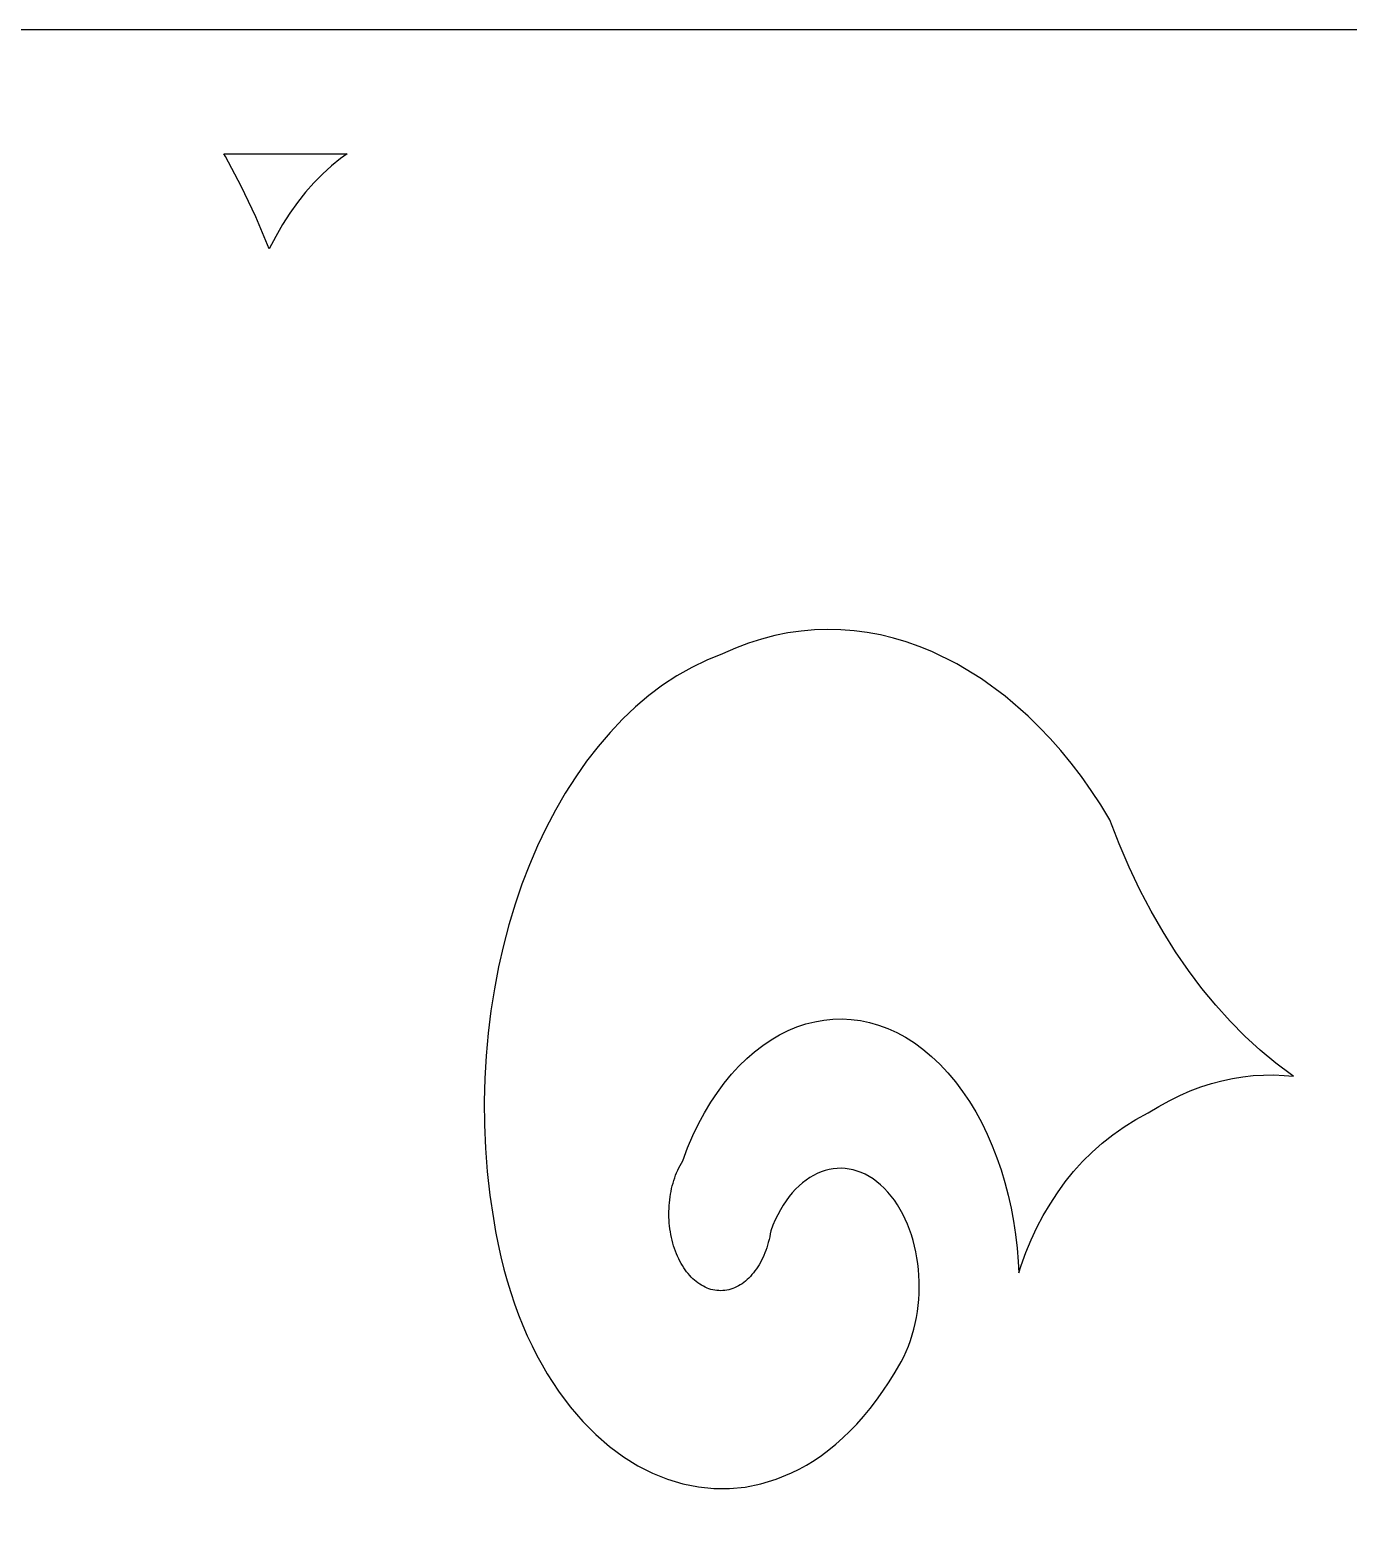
# Model space of a CAD drawing. Header units: centimetres. Extents: x -9.1 to 5.1, y -12.3 to 13.3.
# Drawn here: x 0.091 to 1.758, y 11.462 to 13.344 of the extents above; entities that cross this region are included whole.
import ezdxf

# ---------------------------------------------------------------- set-up
doc = ezdxf.new("R2010")
doc.units = ezdxf.units.CM
doc.header["$MEASUREMENT"] = 0
doc.layers.add('layer 1', color=7, linetype='Continuous')

msp = doc.modelspace()

# ---------------------------------------------------------------- linework, layer by layer
at = {"layer": 'layer 1', "color": 177}
for points, knots in [([(5.08841, 0.68839), (5.08841, 0.68839), (-9.09402, 0.68839), (-9.09402, 0.68839), (-9.09402, 0.68839), (-9.09402, 0.68839), (-9.09402, 13.34418), (-9.09402, 13.34418), (-9.09402, 13.34418), (-9.09402, 13.34418), (5.0911, 13.34418), (5.0911, 13.34418), (5.0911, 13.34418), (5.0911, 13.34418), (5.0911, 0.68839), (5.0911, 0.68839), (5.0911, 0.68839), (5.0911, 0.68839), (5.08841, 0.68839), (5.08841, 0.68839)], [0, 0, 0, 0, 0.1666667, 0.1666667, 0.1666667, 0.1666667, 0.3333333, 0.3333333, 0.3333333, 0.3333333, 0.5, 0.5, 0.5, 0.5, 0.6666667, 0.6666667, 0.6666667, 0.6666667, 1, 1, 1, 1]), ([(0.49266, 13.18744), (0.49266, 13.18744), (0.33654, 13.18744), (0.33654, 13.18744), (0.33654, 13.18744), (0.33654, 13.18744), (0.33876, 13.18372), (0.33876, 13.18372), (0.33876, 13.18372), (0.33876, 13.18372), (0.35858, 13.14652), (0.35858, 13.14652), (0.35858, 13.14652), (0.35858, 13.14652), (0.37702, 13.10763), (0.37702, 13.10763), (0.37702, 13.10763), (0.37702, 13.10763), (0.39398, 13.06716), (0.39398, 13.06716), (0.39398, 13.06716), (0.39398, 13.06716), (0.40228, 13.08295), (0.40228, 13.08295), (0.40228, 13.08295), (0.40228, 13.08295), (0.41105, 13.09801), (0.41105, 13.09801), (0.41105, 13.09801), (0.41105, 13.09801), (0.4203, 13.11232), (0.4203, 13.11232), (0.4203, 13.11232), (0.4203, 13.11232), (0.42999, 13.12587), (0.42999, 13.12587), (0.42999, 13.12587), (0.42999, 13.12587), (0.4401, 13.13863), (0.4401, 13.13863), (0.4401, 13.13863), (0.4401, 13.13863), (0.45061, 13.15058), (0.45061, 13.15058), (0.45061, 13.15058), (0.45061, 13.15058), (0.46149, 13.16171), (0.46149, 13.16171), (0.46149, 13.16171), (0.46149, 13.16171), (0.47273, 13.172), (0.47273, 13.172), (0.47273, 13.172), (0.47273, 13.172), (0.4843, 13.18144), (0.4843, 13.18144), (0.4843, 13.18144), (0.4843, 13.18144), (0.49266, 13.18744), (0.49266, 13.18744)], [0, 0, 0, 0, 0.0625, 0.0625, 0.0625, 0.0625, 0.125, 0.125, 0.125, 0.125, 0.1875, 0.1875, 0.1875, 0.1875, 0.25, 0.25, 0.25, 0.25, 0.3125, 0.3125, 0.3125, 0.3125, 0.375, 0.375, 0.375, 0.375, 0.4375, 0.4375, 0.4375, 0.4375, 0.5, 0.5, 0.5, 0.5, 0.5625, 0.5625, 0.5625, 0.5625, 0.625, 0.625, 0.625, 0.625, 0.6875, 0.6875, 0.6875, 0.6875, 0.75, 0.75, 0.75, 0.75, 0.8125, 0.8125, 0.8125, 0.8125, 0.875, 0.875, 0.875, 0.875, 1, 1, 1, 1]), ([(1.34141, 11.77209), (1.34141, 11.77209), (1.34076, 11.78636), (1.34076, 11.78636), (1.34076, 11.78636), (1.34076, 11.78636), (1.33939, 11.80348), (1.33939, 11.80348), (1.33939, 11.80348), (1.33939, 11.80348), (1.33747, 11.82047), (1.33747, 11.82047), (1.33747, 11.82047), (1.33747, 11.82047), (1.33496, 11.8373), (1.33496, 11.8373), (1.33496, 11.8373), (1.33496, 11.8373), (1.33187, 11.85394), (1.33187, 11.85394), (1.33187, 11.85394), (1.33187, 11.85394), (1.32823, 11.87034), (1.32823, 11.87034), (1.32823, 11.87034), (1.32823, 11.87034), (1.32403, 11.88647), (1.32403, 11.88647), (1.32403, 11.88647), (1.32403, 11.88647), (1.31927, 11.9023), (1.31927, 11.9023), (1.31927, 11.9023), (1.31927, 11.9023), (1.31396, 11.91779), (1.31396, 11.91779), (1.31396, 11.91779), (1.31396, 11.91779), (1.30808, 11.9329), (1.30808, 11.9329), (1.30808, 11.9329), (1.30808, 11.9329), (1.30167, 11.9476), (1.30167, 11.9476), (1.30167, 11.9476), (1.30167, 11.9476), (1.29471, 11.96185), (1.29471, 11.96185), (1.29471, 11.96185), (1.29471, 11.96185), (1.28721, 11.97561), (1.28721, 11.97561), (1.28721, 11.97561), (1.28721, 11.97561), (1.27918, 11.98886), (1.27918, 11.98886), (1.27918, 11.98886), (1.27918, 11.98886), (1.2706, 12.00156), (1.2706, 12.00156), (1.2706, 12.00156), (1.2706, 12.00156), (1.2615, 12.01366), (1.2615, 12.01366), (1.2615, 12.01366), (1.2615, 12.01366), (1.25188, 12.02513), (1.25188, 12.02513), (1.25188, 12.02513), (1.25188, 12.02513), (1.24173, 12.03593), (1.24173, 12.03593), (1.24173, 12.03593), (1.24173, 12.03593), (1.23119, 12.0459), (1.23119, 12.0459), (1.23119, 12.0459), (1.23119, 12.0459), (1.22046, 12.05489), (1.22046, 12.05489), (1.22046, 12.05489), (1.22046, 12.05489), (1.20953, 12.06291), (1.20953, 12.06291), (1.20953, 12.06291), (1.20953, 12.06291), (1.19843, 12.06999), (1.19843, 12.06999), (1.19843, 12.06999), (1.19843, 12.06999), (1.18721, 12.0761), (1.18721, 12.0761), (1.18721, 12.0761), (1.18721, 12.0761), (1.17586, 12.08128), (1.17586, 12.08128), (1.17586, 12.08128), (1.17586, 12.08128), (1.16443, 12.0855), (1.16443, 12.0855), (1.16443, 12.0855), (1.16443, 12.0855), (1.15291, 12.08882), (1.15291, 12.08882), (1.15291, 12.08882), (1.15291, 12.08882), (1.14137, 12.09121), (1.14137, 12.09121), (1.14137, 12.09121), (1.14137, 12.09121), (1.12979, 12.0927), (1.12979, 12.0927), (1.12979, 12.0927), (1.12979, 12.0927), (1.11821, 12.0933), (1.11821, 12.0933), (1.11821, 12.0933), (1.11821, 12.0933), (1.10665, 12.093), (1.10665, 12.093), (1.10665, 12.093), (1.10665, 12.093), (1.09515, 12.09182), (1.09515, 12.09182), (1.09515, 12.09182), (1.09515, 12.09182), (1.08371, 12.08977), (1.08371, 12.08977), (1.08371, 12.08977), (1.08371, 12.08977), (1.07236, 12.08686), (1.07236, 12.08686), (1.07236, 12.08686), (1.07236, 12.08686), (1.06114, 12.0831), (1.06114, 12.0831), (1.06114, 12.0831), (1.06114, 12.0831), (1.05005, 12.07848), (1.05005, 12.07848), (1.05005, 12.07848), (1.05005, 12.07848), (1.03914, 12.07303), (1.03914, 12.07303), (1.03914, 12.07303), (1.03914, 12.07303), (1.02839, 12.06675), (1.02839, 12.06675), (1.02839, 12.06675), (1.02839, 12.06675), (1.01788, 12.05967), (1.01788, 12.05967), (1.01788, 12.05967), (1.01788, 12.05967), (1.00761, 12.05175), (1.00761, 12.05175), (1.00761, 12.05175), (1.00761, 12.05175), (0.99758, 12.04304), (0.99758, 12.04304), (0.99758, 12.04304), (0.99758, 12.04304), (0.98783, 12.03354), (0.98783, 12.03354), (0.98783, 12.03354), (0.98783, 12.03354), (0.97841, 12.02327), (0.97841, 12.02327), (0.97841, 12.02327), (0.97841, 12.02327), (0.9693, 12.01221), (0.9693, 12.01221), (0.9693, 12.01221), (0.9693, 12.01221), (0.96055, 12.00038), (0.96055, 12.00038), (0.96055, 12.00038), (0.96055, 12.00038), (0.95216, 11.9878), (0.95216, 11.9878), (0.95216, 11.9878), (0.95216, 11.9878), (0.94419, 11.97447), (0.94419, 11.97447), (0.94419, 11.97447), (0.94419, 11.97447), (0.93663, 11.9604), (0.93663, 11.9604), (0.93663, 11.9604), (0.93663, 11.9604), (0.92953, 11.94562), (0.92953, 11.94562), (0.92953, 11.94562), (0.92953, 11.94562), (0.92288, 11.93009), (0.92288, 11.93009), (0.92288, 11.93009), (0.92288, 11.93009), (0.91674, 11.91386), (0.91674, 11.91386), (0.91674, 11.91386), (0.91674, 11.91386), (0.91504, 11.91099), (0.91504, 11.91099), (0.91504, 11.91099), (0.91504, 11.91099), (0.91343, 11.90806), (0.91343, 11.90806), (0.91343, 11.90806), (0.91343, 11.90806), (0.91188, 11.90505), (0.91188, 11.90505), (0.91188, 11.90505), (0.91188, 11.90505), (0.91043, 11.90197), (0.91043, 11.90197), (0.91043, 11.90197), (0.91043, 11.90197), (0.90907, 11.89881), (0.90907, 11.89881), (0.90907, 11.89881), (0.90907, 11.89881), (0.90781, 11.8956), (0.90781, 11.8956), (0.90781, 11.8956), (0.90781, 11.8956), (0.90661, 11.89232), (0.90661, 11.89232), (0.90661, 11.89232), (0.90661, 11.89232), (0.90551, 11.88898), (0.90551, 11.88898), (0.90551, 11.88898), (0.90551, 11.88898), (0.90449, 11.8856), (0.90449, 11.8856), (0.90449, 11.8856), (0.90449, 11.8856), (0.90357, 11.88217), (0.90357, 11.88217), (0.90357, 11.88217), (0.90357, 11.88217), (0.90274, 11.8787), (0.90274, 11.8787), (0.90274, 11.8787), (0.90274, 11.8787), (0.90198, 11.87519), (0.90198, 11.87519), (0.90198, 11.87519), (0.90198, 11.87519), (0.90133, 11.87164), (0.90133, 11.87164), (0.90133, 11.87164), (0.90133, 11.87164), (0.90078, 11.86806), (0.90078, 11.86806), (0.90078, 11.86806), (0.90078, 11.86806), (0.90029, 11.86445), (0.90029, 11.86445), (0.90029, 11.86445), (0.90029, 11.86445), (0.89992, 11.86083), (0.89992, 11.86083), (0.89992, 11.86083), (0.89992, 11.86083), (0.89962, 11.85716), (0.89962, 11.85716), (0.89962, 11.85716), (0.89962, 11.85716), (0.89942, 11.8535), (0.89942, 11.8535), (0.89942, 11.8535), (0.89942, 11.8535), (0.89929, 11.84984), (0.89929, 11.84984), (0.89929, 11.84984), (0.89929, 11.84984), (0.89928, 11.84615), (0.89928, 11.84615), (0.89928, 11.84615), (0.89928, 11.84615), (0.89936, 11.84247), (0.89936, 11.84247), (0.89936, 11.84247), (0.89936, 11.84247), (0.89953, 11.83878), (0.89953, 11.83878), (0.89953, 11.83878), (0.89953, 11.83878), (0.89978, 11.8351), (0.89978, 11.8351), (0.89978, 11.8351), (0.89978, 11.8351), (0.90014, 11.83143), (0.90014, 11.83143), (0.90014, 11.83143), (0.90014, 11.83143), (0.90058, 11.82778), (0.90058, 11.82778), (0.90058, 11.82778), (0.90058, 11.82778), (0.90113, 11.82413), (0.90113, 11.82413), (0.90113, 11.82413), (0.90113, 11.82413), (0.90178, 11.82052), (0.90178, 11.82052), (0.90178, 11.82052), (0.90178, 11.82052), (0.90251, 11.81693), (0.90251, 11.81693), (0.90251, 11.81693), (0.90251, 11.81693), (0.90333, 11.81337), (0.90333, 11.81337), (0.90333, 11.81337), (0.90333, 11.81337), (0.90426, 11.80983), (0.90426, 11.80983), (0.90426, 11.80983), (0.90426, 11.80983), (0.90528, 11.80634), (0.90528, 11.80634), (0.90528, 11.80634), (0.90528, 11.80634), (0.90639, 11.80289), (0.90639, 11.80289), (0.90639, 11.80289), (0.90639, 11.80289), (0.90761, 11.79951), (0.90761, 11.79951), (0.90761, 11.79951), (0.90761, 11.79951), (0.90889, 11.79622), (0.90889, 11.79622), (0.90889, 11.79622), (0.90889, 11.79622), (0.91026, 11.79303), (0.91026, 11.79303), (0.91026, 11.79303), (0.91026, 11.79303), (0.91169, 11.78993), (0.91169, 11.78993), (0.91169, 11.78993), (0.91169, 11.78993), (0.91319, 11.78693), (0.91319, 11.78693), (0.91319, 11.78693), (0.91319, 11.78693), (0.91477, 11.78403), (0.91477, 11.78403), (0.91477, 11.78403), (0.91477, 11.78403), (0.91642, 11.78123), (0.91642, 11.78123), (0.91642, 11.78123), (0.91642, 11.78123), (0.91814, 11.77855), (0.91814, 11.77855), (0.91814, 11.77855), (0.91814, 11.77855), (0.9199, 11.77596), (0.9199, 11.77596), (0.9199, 11.77596), (0.9199, 11.77596), (0.92173, 11.77349), (0.92173, 11.77349), (0.92173, 11.77349), (0.92173, 11.77349), (0.92363, 11.77112), (0.92363, 11.77112), (0.92363, 11.77112), (0.92363, 11.77112), (0.92557, 11.76886), (0.92557, 11.76886), (0.92557, 11.76886), (0.92557, 11.76886), (0.92758, 11.76672), (0.92758, 11.76672), (0.92758, 11.76672), (0.92758, 11.76672), (0.92962, 11.7647), (0.92962, 11.7647), (0.92962, 11.7647), (0.92962, 11.7647), (0.93172, 11.7628), (0.93172, 11.7628), (0.93172, 11.7628), (0.93172, 11.7628), (0.93386, 11.761), (0.93386, 11.761), (0.93386, 11.761), (0.93386, 11.761), (0.93605, 11.75934), (0.93605, 11.75934), (0.93605, 11.75934), (0.93605, 11.75934), (0.93828, 11.7578), (0.93828, 11.7578), (0.93828, 11.7578), (0.93828, 11.7578), (0.94054, 11.75639), (0.94054, 11.75639), (0.94054, 11.75639), (0.94054, 11.75639), (0.94284, 11.75509), (0.94284, 11.75509), (0.94284, 11.75509), (0.94284, 11.75509), (0.94518, 11.75394), (0.94518, 11.75394), (0.94518, 11.75394), (0.94518, 11.75394), (0.94755, 11.7529), (0.94755, 11.7529), (0.94755, 11.7529), (0.94755, 11.7529), (0.94994, 11.75201), (0.94994, 11.75201), (0.94994, 11.75201), (0.94994, 11.75201), (0.95236, 11.75125), (0.95236, 11.75125), (0.95236, 11.75125), (0.95236, 11.75125), (0.9548, 11.75063), (0.9548, 11.75063), (0.9548, 11.75063), (0.9548, 11.75063), (0.95729, 11.75014), (0.95729, 11.75014), (0.95729, 11.75014), (0.95729, 11.75014), (0.95976, 11.7498), (0.95976, 11.7498), (0.95976, 11.7498), (0.95976, 11.7498), (0.96227, 11.7496), (0.96227, 11.7496), (0.96227, 11.7496), (0.96227, 11.7496), (0.96477, 11.74955), (0.96477, 11.74955), (0.96477, 11.74955), (0.96477, 11.74955), (0.96731, 11.74964), (0.96731, 11.74964), (0.96731, 11.74964), (0.96731, 11.74964), (0.96985, 11.74988), (0.96985, 11.74988), (0.96985, 11.74988), (0.96985, 11.74988), (0.9724, 11.75028), (0.9724, 11.75028), (0.9724, 11.75028), (0.9724, 11.75028), (0.97494, 11.75081), (0.97494, 11.75081), (0.97494, 11.75081), (0.97494, 11.75081), (0.97743, 11.75149), (0.97743, 11.75149), (0.97743, 11.75149), (0.97743, 11.75149), (0.9799, 11.75231), (0.9799, 11.75231), (0.9799, 11.75231), (0.9799, 11.75231), (0.98233, 11.75328), (0.98233, 11.75328), (0.98233, 11.75328), (0.98233, 11.75328), (0.98473, 11.75436), (0.98473, 11.75436), (0.98473, 11.75436), (0.98473, 11.75436), (0.9871, 11.7556), (0.9871, 11.7556), (0.9871, 11.7556), (0.9871, 11.7556), (0.98941, 11.75696), (0.98941, 11.75696), (0.98941, 11.75696), (0.98941, 11.75696), (0.99168, 11.75844), (0.99168, 11.75844), (0.99168, 11.75844), (0.99168, 11.75844), (0.99391, 11.76005), (0.99391, 11.76005), (0.99391, 11.76005), (0.99391, 11.76005), (0.9961, 11.76179), (0.9961, 11.76179), (0.9961, 11.76179), (0.9961, 11.76179), (0.99822, 11.76364), (0.99822, 11.76364), (0.99822, 11.76364), (0.99822, 11.76364), (1.00031, 11.7656), (1.00031, 11.7656), (1.00031, 11.7656), (1.00031, 11.7656), (1.00233, 11.76769), (1.00233, 11.76769), (1.00233, 11.76769), (1.00233, 11.76769), (1.00429, 11.76987), (1.00429, 11.76987), (1.00429, 11.76987), (1.00429, 11.76987), (1.00622, 11.77217), (1.00622, 11.77217), (1.00622, 11.77217), (1.00622, 11.77217), (1.00808, 11.77457), (1.00808, 11.77457), (1.00808, 11.77457), (1.00808, 11.77457), (1.00986, 11.77709), (1.00986, 11.77709), (1.00986, 11.77709), (1.00986, 11.77709), (1.01159, 11.7797), (1.01159, 11.7797), (1.01159, 11.7797), (1.01159, 11.7797), (1.01326, 11.7824), (1.01326, 11.7824), (1.01326, 11.7824), (1.01326, 11.7824), (1.01486, 11.7852), (1.01486, 11.7852), (1.01486, 11.7852), (1.01486, 11.7852), (1.01638, 11.78808), (1.01638, 11.78808), (1.01638, 11.78808), (1.01638, 11.78808), (1.01784, 11.79106), (1.01784, 11.79106), (1.01784, 11.79106), (1.01784, 11.79106), (1.01923, 11.79413), (1.01923, 11.79413), (1.01923, 11.79413), (1.01923, 11.79413), (1.02053, 11.79727), (1.02053, 11.79727), (1.02053, 11.79727), (1.02053, 11.79727), (1.02177, 11.80051), (1.02177, 11.80051), (1.02177, 11.80051), (1.02177, 11.80051), (1.02292, 11.80381), (1.02292, 11.80381), (1.02292, 11.80381), (1.02292, 11.80381), (1.02397, 11.80719), (1.02397, 11.80719), (1.02397, 11.80719), (1.02397, 11.80719), (1.02495, 11.81066), (1.02495, 11.81066), (1.02495, 11.81066), (1.02495, 11.81066), (1.02585, 11.81417), (1.02585, 11.81417), (1.02585, 11.81417), (1.02585, 11.81417), (1.02668, 11.81777), (1.02668, 11.81777), (1.02668, 11.81777), (1.02668, 11.81777), (1.02738, 11.82142), (1.02738, 11.82142), (1.02738, 11.82142), (1.02738, 11.82142), (1.02802, 11.82514), (1.02802, 11.82514), (1.02802, 11.82514), (1.02802, 11.82514), (1.03073, 11.83232), (1.03073, 11.83232), (1.03073, 11.83232), (1.03073, 11.83232), (1.03365, 11.83917), (1.03365, 11.83917), (1.03365, 11.83917), (1.03365, 11.83917), (1.0368, 11.84569), (1.0368, 11.84569), (1.0368, 11.84569), (1.0368, 11.84569), (1.04014, 11.8519), (1.04014, 11.8519), (1.04014, 11.8519), (1.04014, 11.8519), (1.04365, 11.85779), (1.04365, 11.85779), (1.04365, 11.85779), (1.04365, 11.85779), (1.04736, 11.86335), (1.04736, 11.86335), (1.04736, 11.86335), (1.04736, 11.86335), (1.05123, 11.86857), (1.05123, 11.86857), (1.05123, 11.86857), (1.05123, 11.86857), (1.05524, 11.87346), (1.05524, 11.87346), (1.05524, 11.87346), (1.05524, 11.87346), (1.05941, 11.878), (1.05941, 11.878), (1.05941, 11.878), (1.05941, 11.878), (1.06373, 11.88219), (1.06373, 11.88219), (1.06373, 11.88219), (1.06373, 11.88219), (1.06815, 11.88604), (1.06815, 11.88604), (1.06815, 11.88604), (1.06815, 11.88604), (1.07267, 11.88952), (1.07267, 11.88952), (1.07267, 11.88952), (1.07267, 11.88952), (1.07734, 11.89266), (1.07734, 11.89266), (1.07734, 11.89266), (1.07734, 11.89266), (1.08206, 11.89543), (1.08206, 11.89543), (1.08206, 11.89543), (1.08206, 11.89543), (1.08688, 11.89783), (1.08688, 11.89783), (1.08688, 11.89783), (1.08688, 11.89783), (1.09177, 11.89987), (1.09177, 11.89987), (1.09177, 11.89987), (1.09177, 11.89987), (1.09673, 11.90153), (1.09673, 11.90153), (1.09673, 11.90153), (1.09673, 11.90153), (1.10175, 11.90282), (1.10175, 11.90282), (1.10175, 11.90282), (1.10175, 11.90282), (1.1068, 11.90373), (1.1068, 11.90373), (1.1068, 11.90373), (1.1068, 11.90373), (1.11188, 11.90425), (1.11188, 11.90425), (1.11188, 11.90425), (1.11188, 11.90425), (1.11698, 11.90438), (1.11698, 11.90438), (1.11698, 11.90438), (1.11698, 11.90438), (1.12209, 11.90412), (1.12209, 11.90412), (1.12209, 11.90412), (1.12209, 11.90412), (1.12721, 11.90346), (1.12721, 11.90346), (1.12721, 11.90346), (1.12721, 11.90346), (1.1323, 11.90241), (1.1323, 11.90241), (1.1323, 11.90241), (1.1323, 11.90241), (1.1374, 11.90093), (1.1374, 11.90093), (1.1374, 11.90093), (1.1374, 11.90093), (1.14245, 11.89907), (1.14245, 11.89907), (1.14245, 11.89907), (1.14245, 11.89907), (1.14747, 11.89678), (1.14747, 11.89678), (1.14747, 11.89678), (1.14747, 11.89678), (1.15241, 11.89408), (1.15241, 11.89408), (1.15241, 11.89408), (1.15241, 11.89408), (1.15731, 11.89096), (1.15731, 11.89096), (1.15731, 11.89096), (1.15731, 11.89096), (1.16214, 11.88742), (1.16214, 11.88742), (1.16214, 11.88742), (1.16214, 11.88742), (1.16688, 11.88345), (1.16688, 11.88345), (1.16688, 11.88345), (1.16688, 11.88345), (1.17154, 11.87905), (1.17154, 11.87905), (1.17154, 11.87905), (1.17154, 11.87905), (1.17602, 11.87427), (1.17602, 11.87427), (1.17602, 11.87427), (1.17602, 11.87427), (1.18026, 11.8692), (1.18026, 11.8692), (1.18026, 11.8692), (1.18026, 11.8692), (1.18429, 11.86386), (1.18429, 11.86386), (1.18429, 11.86386), (1.18429, 11.86386), (1.18807, 11.85826), (1.18807, 11.85826), (1.18807, 11.85826), (1.18807, 11.85826), (1.19161, 11.85241), (1.19161, 11.85241), (1.19161, 11.85241), (1.19161, 11.85241), (1.19493, 11.84633), (1.19493, 11.84633), (1.19493, 11.84633), (1.19493, 11.84633), (1.198, 11.84003), (1.198, 11.84003), (1.198, 11.84003), (1.198, 11.84003), (1.20085, 11.83354), (1.20085, 11.83354), (1.20085, 11.83354), (1.20085, 11.83354), (1.20342, 11.82687), (1.20342, 11.82687), (1.20342, 11.82687), (1.20342, 11.82687), (1.20578, 11.82003), (1.20578, 11.82003), (1.20578, 11.82003), (1.20578, 11.82003), (1.20788, 11.81304), (1.20788, 11.81304), (1.20788, 11.81304), (1.20788, 11.81304), (1.20975, 11.80591), (1.20975, 11.80591), (1.20975, 11.80591), (1.20975, 11.80591), (1.21135, 11.79867), (1.21135, 11.79867), (1.21135, 11.79867), (1.21135, 11.79867), (1.21271, 11.79132), (1.21271, 11.79132), (1.21271, 11.79132), (1.21271, 11.79132), (1.21381, 11.78388), (1.21381, 11.78388), (1.21381, 11.78388), (1.21381, 11.78388), (1.21467, 11.77639), (1.21467, 11.77639), (1.21467, 11.77639), (1.21467, 11.77639), (1.21527, 11.76882), (1.21527, 11.76882), (1.21527, 11.76882), (1.21527, 11.76882), (1.21561, 11.76122), (1.21561, 11.76122), (1.21561, 11.76122), (1.21561, 11.76122), (1.2157, 11.75361), (1.2157, 11.75361), (1.2157, 11.75361), (1.2157, 11.75361), (1.21553, 11.74598), (1.21553, 11.74598), (1.21553, 11.74598), (1.21553, 11.74598), (1.2151, 11.73835), (1.2151, 11.73835), (1.2151, 11.73835), (1.2151, 11.73835), (1.21441, 11.73077), (1.21441, 11.73077), (1.21441, 11.73077), (1.21441, 11.73077), (1.21345, 11.7232), (1.21345, 11.7232), (1.21345, 11.7232), (1.21345, 11.7232), (1.21222, 11.7157), (1.21222, 11.7157), (1.21222, 11.7157), (1.21222, 11.7157), (1.21073, 11.70827), (1.21073, 11.70827), (1.21073, 11.70827), (1.21073, 11.70827), (1.20898, 11.70093), (1.20898, 11.70093), (1.20898, 11.70093), (1.20898, 11.70093), (1.20696, 11.69369), (1.20696, 11.69369), (1.20696, 11.69369), (1.20696, 11.69369), (1.20466, 11.68657), (1.20466, 11.68657), (1.20466, 11.68657), (1.20466, 11.68657), (1.2021, 11.67958), (1.2021, 11.67958), (1.2021, 11.67958), (1.2021, 11.67958), (1.19926, 11.67275), (1.19926, 11.67275), (1.19926, 11.67275), (1.19926, 11.67275), (1.19612, 11.66609), (1.19612, 11.66609), (1.19612, 11.66609), (1.19612, 11.66609), (1.19272, 11.65961), (1.19272, 11.65961), (1.19272, 11.65961), (1.19272, 11.65961), (1.18532, 11.64669), (1.18532, 11.64669), (1.18532, 11.64669), (1.18532, 11.64669), (1.17771, 11.63434), (1.17771, 11.63434), (1.17771, 11.63434), (1.17771, 11.63434), (1.1699, 11.62255), (1.1699, 11.62255), (1.1699, 11.62255), (1.1699, 11.62255), (1.16189, 11.61132), (1.16189, 11.61132), (1.16189, 11.61132), (1.16189, 11.61132), (1.1537, 11.60064), (1.1537, 11.60064), (1.1537, 11.60064), (1.1537, 11.60064), (1.14535, 11.59052), (1.14535, 11.59052), (1.14535, 11.59052), (1.14535, 11.59052), (1.13683, 11.58096), (1.13683, 11.58096), (1.13683, 11.58096), (1.13683, 11.58096), (1.12816, 11.57193), (1.12816, 11.57193), (1.12816, 11.57193), (1.12816, 11.57193), (1.11934, 11.56345), (1.11934, 11.56345), (1.11934, 11.56345), (1.11934, 11.56345), (1.11039, 11.55551), (1.11039, 11.55551), (1.11039, 11.55551), (1.11039, 11.55551), (1.10132, 11.5481), (1.10132, 11.5481), (1.10132, 11.5481), (1.10132, 11.5481), (1.09212, 11.54124), (1.09212, 11.54124), (1.09212, 11.54124), (1.09212, 11.54124), (1.08284, 11.5349), (1.08284, 11.5349), (1.08284, 11.5349), (1.08284, 11.5349), (1.07342, 11.52909), (1.07342, 11.52909), (1.07342, 11.52909), (1.07342, 11.52909), (1.06394, 11.5238), (1.06394, 11.5238), (1.06394, 11.5238), (1.06394, 11.5238), (1.05436, 11.51904), (1.05436, 11.51904), (1.05436, 11.51904), (1.05436, 11.51904), (1.03502, 11.51105), (1.03502, 11.51105), (1.03502, 11.51105), (1.03502, 11.51105), (1.01547, 11.50512), (1.01547, 11.50512), (1.01547, 11.50512), (1.01547, 11.50512), (0.99576, 11.5012), (0.99576, 11.5012), (0.99576, 11.5012), (0.99576, 11.5012), (0.97599, 11.49928), (0.97599, 11.49928), (0.97599, 11.49928), (0.97599, 11.49928), (0.95622, 11.49933), (0.95622, 11.49933), (0.95622, 11.49933), (0.95622, 11.49933), (0.93653, 11.50133), (0.93653, 11.50133), (0.93653, 11.50133), (0.93653, 11.50133), (0.91698, 11.50524), (0.91698, 11.50524), (0.91698, 11.50524), (0.91698, 11.50524), (0.89766, 11.51105), (0.89766, 11.51105), (0.89766, 11.51105), (0.89766, 11.51105), (0.87863, 11.51873), (0.87863, 11.51873), (0.87863, 11.51873), (0.87863, 11.51873), (0.85996, 11.52825), (0.85996, 11.52825), (0.85996, 11.52825), (0.85996, 11.52825), (0.84173, 11.53957), (0.84173, 11.53957), (0.84173, 11.53957), (0.84173, 11.53957), (0.824, 11.55271), (0.824, 11.55271), (0.824, 11.55271), (0.824, 11.55271), (0.80687, 11.56761), (0.80687, 11.56761), (0.80687, 11.56761), (0.80687, 11.56761), (0.79038, 11.58424), (0.79038, 11.58424), (0.79038, 11.58424), (0.79038, 11.58424), (0.77462, 11.60259), (0.77462, 11.60259), (0.77462, 11.60259), (0.77462, 11.60259), (0.75966, 11.62263), (0.75966, 11.62263), (0.75966, 11.62263), (0.75966, 11.62263), (0.75251, 11.63328), (0.75251, 11.63328), (0.75251, 11.63328), (0.75251, 11.63328), (0.74557, 11.64434), (0.74557, 11.64434), (0.74557, 11.64434), (0.74557, 11.64434), (0.73887, 11.65581), (0.73887, 11.65581), (0.73887, 11.65581), (0.73887, 11.65581), (0.73243, 11.66769), (0.73243, 11.66769), (0.73243, 11.66769), (0.73243, 11.66769), (0.72624, 11.67996), (0.72624, 11.67996), (0.72624, 11.67996), (0.72624, 11.67996), (0.7203, 11.69264), (0.7203, 11.69264), (0.7203, 11.69264), (0.7203, 11.69264), (0.71465, 11.70572), (0.71465, 11.70572), (0.71465, 11.70572), (0.71465, 11.70572), (0.70927, 11.71919), (0.70927, 11.71919), (0.70927, 11.71919), (0.70927, 11.71919), (0.70418, 11.73305), (0.70418, 11.73305), (0.70418, 11.73305), (0.70418, 11.73305), (0.69939, 11.7473), (0.69939, 11.7473), (0.69939, 11.7473), (0.69939, 11.7473), (0.6949, 11.76194), (0.6949, 11.76194), (0.6949, 11.76194), (0.6949, 11.76194), (0.69074, 11.77695), (0.69074, 11.77695), (0.69074, 11.77695), (0.69074, 11.77695), (0.68691, 11.79235), (0.68691, 11.79235), (0.68691, 11.79235), (0.68691, 11.79235), (0.68341, 11.80811), (0.68341, 11.80811), (0.68341, 11.80811), (0.68341, 11.80811), (0.68024, 11.82424), (0.68024, 11.82424), (0.68024, 11.82424), (0.68024, 11.82424), (0.67743, 11.84075), (0.67743, 11.84075), (0.67743, 11.84075), (0.67743, 11.84075), (0.67306, 11.8705), (0.67306, 11.8705), (0.67306, 11.8705), (0.67306, 11.8705), (0.66973, 11.9002), (0.66973, 11.9002), (0.66973, 11.9002), (0.66973, 11.9002), (0.66742, 11.92984), (0.66742, 11.92984), (0.66742, 11.92984), (0.66742, 11.92984), (0.66613, 11.95936), (0.66613, 11.95936), (0.66613, 11.95936), (0.66613, 11.95936), (0.66585, 11.98872), (0.66585, 11.98872), (0.66585, 11.98872), (0.66585, 11.98872), (0.66653, 12.01787), (0.66653, 12.01787), (0.66653, 12.01787), (0.66653, 12.01787), (0.66816, 12.04678), (0.66816, 12.04678), (0.66816, 12.04678), (0.66816, 12.04678), (0.67075, 12.07538), (0.67075, 12.07538), (0.67075, 12.07538), (0.67075, 12.07538), (0.67424, 12.10364), (0.67424, 12.10364), (0.67424, 12.10364), (0.67424, 12.10364), (0.67864, 12.13151), (0.67864, 12.13151), (0.67864, 12.13151), (0.67864, 12.13151), (0.68393, 12.15895), (0.68393, 12.15895), (0.68393, 12.15895), (0.68393, 12.15895), (0.69009, 12.18591), (0.69009, 12.18591), (0.69009, 12.18591), (0.69009, 12.18591), (0.69709, 12.21235), (0.69709, 12.21235), (0.69709, 12.21235), (0.69709, 12.21235), (0.70493, 12.23822), (0.70493, 12.23822), (0.70493, 12.23822), (0.70493, 12.23822), (0.71358, 12.26347), (0.71358, 12.26347), (0.71358, 12.26347), (0.71358, 12.26347), (0.723, 12.28806), (0.723, 12.28806), (0.723, 12.28806), (0.723, 12.28806), (0.73321, 12.31196), (0.73321, 12.31196), (0.73321, 12.31196), (0.73321, 12.31196), (0.74419, 12.3351), (0.74419, 12.3351), (0.74419, 12.3351), (0.74419, 12.3351), (0.7559, 12.35744), (0.7559, 12.35744), (0.7559, 12.35744), (0.7559, 12.35744), (0.76831, 12.37895), (0.76831, 12.37895), (0.76831, 12.37895), (0.76831, 12.37895), (0.78145, 12.39956), (0.78145, 12.39956), (0.78145, 12.39956), (0.78145, 12.39956), (0.79523, 12.41925), (0.79523, 12.41925), (0.79523, 12.41925), (0.79523, 12.41925), (0.8097, 12.43796), (0.8097, 12.43796), (0.8097, 12.43796), (0.8097, 12.43796), (0.82483, 12.45566), (0.82483, 12.45566), (0.82483, 12.45566), (0.82483, 12.45566), (0.84058, 12.47228), (0.84058, 12.47228), (0.84058, 12.47228), (0.84058, 12.47228), (0.85694, 12.48779), (0.85694, 12.48779), (0.85694, 12.48779), (0.85694, 12.48779), (0.87387, 12.50214), (0.87387, 12.50214), (0.87387, 12.50214), (0.87387, 12.50214), (0.89139, 12.5153), (0.89139, 12.5153), (0.89139, 12.5153), (0.89139, 12.5153), (0.90947, 12.5272), (0.90947, 12.5272), (0.90947, 12.5272), (0.90947, 12.5272), (0.92808, 12.53781), (0.92808, 12.53781), (0.92808, 12.53781), (0.92808, 12.53781), (0.9472, 12.54707), (0.9472, 12.54707), (0.9472, 12.54707), (0.9472, 12.54707), (0.96684, 12.55497), (0.96684, 12.55497), (0.96684, 12.55497), (0.96684, 12.55497), (0.98327, 12.56218), (0.98327, 12.56218), (0.98327, 12.56218), (0.98327, 12.56218), (0.99979, 12.56842), (0.99979, 12.56842), (0.99979, 12.56842), (0.99979, 12.56842), (1.01641, 12.57368), (1.01641, 12.57368), (1.01641, 12.57368), (1.01641, 12.57368), (1.03307, 12.57798), (1.03307, 12.57798), (1.03307, 12.57798), (1.03307, 12.57798), (1.04978, 12.58133), (1.04978, 12.58133), (1.04978, 12.58133), (1.04978, 12.58133), (1.06651, 12.58373), (1.06651, 12.58373), (1.06651, 12.58373), (1.06651, 12.58373), (1.08327, 12.5852), (1.08327, 12.5852), (1.08327, 12.5852), (1.08327, 12.5852), (1.10001, 12.58574), (1.10001, 12.58574), (1.10001, 12.58574), (1.10001, 12.58574), (1.11672, 12.58537), (1.11672, 12.58537), (1.11672, 12.58537), (1.11672, 12.58537), (1.1334, 12.58409), (1.1334, 12.58409), (1.1334, 12.58409), (1.1334, 12.58409), (1.15002, 12.58192), (1.15002, 12.58192), (1.15002, 12.58192), (1.15002, 12.58192), (1.16656, 12.57886), (1.16656, 12.57886), (1.16656, 12.57886), (1.16656, 12.57886), (1.18301, 12.57491), (1.18301, 12.57491), (1.18301, 12.57491), (1.18301, 12.57491), (1.19937, 12.57009), (1.19937, 12.57009), (1.19937, 12.57009), (1.19937, 12.57009), (1.21561, 12.56442), (1.21561, 12.56442), (1.21561, 12.56442), (1.21561, 12.56442), (1.23169, 12.5579), (1.23169, 12.5579), (1.23169, 12.5579), (1.23169, 12.5579), (1.26339, 12.54232), (1.26339, 12.54232), (1.26339, 12.54232), (1.26339, 12.54232), (1.29434, 12.52346), (1.29434, 12.52346), (1.29434, 12.52346), (1.29434, 12.52346), (1.32438, 12.50136), (1.32438, 12.50136), (1.32438, 12.50136), (1.32438, 12.50136), (1.35342, 12.47614), (1.35342, 12.47614), (1.35342, 12.47614), (1.35342, 12.47614), (1.36752, 12.46236), (1.36752, 12.46236), (1.36752, 12.46236), (1.36752, 12.46236), (1.38129, 12.44782), (1.38129, 12.44782), (1.38129, 12.44782), (1.38129, 12.44782), (1.39477, 12.43253), (1.39477, 12.43253), (1.39477, 12.43253), (1.39477, 12.43253), (1.4079, 12.41651), (1.4079, 12.41651), (1.4079, 12.41651), (1.4079, 12.41651), (1.42067, 12.39976), (1.42067, 12.39976), (1.42067, 12.39976), (1.42067, 12.39976), (1.43307, 12.38228), (1.43307, 12.38228), (1.43307, 12.38228), (1.43307, 12.38228), (1.44509, 12.36409), (1.44509, 12.36409), (1.44509, 12.36409), (1.44509, 12.36409), (1.45672, 12.34519), (1.45672, 12.34519), (1.45672, 12.34519), (1.45672, 12.34519), (1.46854, 12.31461), (1.46854, 12.31461), (1.46854, 12.31461), (1.46854, 12.31461), (1.48124, 12.2851), (1.48124, 12.2851), (1.48124, 12.2851), (1.48124, 12.2851), (1.49471, 12.2567), (1.49471, 12.2567), (1.49471, 12.2567), (1.49471, 12.2567), (1.50896, 12.22941), (1.50896, 12.22941), (1.50896, 12.22941), (1.50896, 12.22941), (1.52395, 12.20326), (1.52395, 12.20326), (1.52395, 12.20326), (1.52395, 12.20326), (1.53965, 12.17826), (1.53965, 12.17826), (1.53965, 12.17826), (1.53965, 12.17826), (1.55601, 12.15445), (1.55601, 12.15445), (1.55601, 12.15445), (1.55601, 12.15445), (1.57299, 12.13184), (1.57299, 12.13184), (1.57299, 12.13184), (1.57299, 12.13184), (1.59059, 12.11045), (1.59059, 12.11045), (1.59059, 12.11045), (1.59059, 12.11045), (1.60875, 12.0903), (1.60875, 12.0903), (1.60875, 12.0903), (1.60875, 12.0903), (1.62744, 12.0714), (1.62744, 12.0714), (1.62744, 12.0714), (1.62744, 12.0714), (1.64663, 12.05379), (1.64663, 12.05379), (1.64663, 12.05379), (1.64663, 12.05379), (1.66629, 12.03748), (1.66629, 12.03748), (1.66629, 12.03748), (1.66629, 12.03748), (1.68639, 12.02249), (1.68639, 12.02249), (1.68639, 12.02249), (1.68639, 12.02249), (1.68898, 12.02076), (1.68898, 12.02076), (1.68898, 12.02076), (1.68898, 12.02076), (1.67704, 12.02187), (1.67704, 12.02187), (1.67704, 12.02187), (1.67704, 12.02187), (1.66407, 12.02242), (1.66407, 12.02242), (1.66407, 12.02242), (1.66407, 12.02242), (1.65102, 12.02231), (1.65102, 12.02231), (1.65102, 12.02231), (1.65102, 12.02231), (1.63792, 12.02152), (1.63792, 12.02152), (1.63792, 12.02152), (1.63792, 12.02152), (1.62474, 12.02006), (1.62474, 12.02006), (1.62474, 12.02006), (1.62474, 12.02006), (1.61151, 12.01791), (1.61151, 12.01791), (1.61151, 12.01791), (1.61151, 12.01791), (1.59825, 12.01506), (1.59825, 12.01506), (1.59825, 12.01506), (1.59825, 12.01506), (1.58498, 12.01148), (1.58498, 12.01148), (1.58498, 12.01148), (1.58498, 12.01148), (1.57165, 12.0072), (1.57165, 12.0072), (1.57165, 12.0072), (1.57165, 12.0072), (1.55833, 12.00217), (1.55833, 12.00217), (1.55833, 12.00217), (1.55833, 12.00217), (1.54501, 11.9964), (1.54501, 11.9964), (1.54501, 11.9964), (1.54501, 11.9964), (1.53168, 11.98987), (1.53168, 11.98987), (1.53168, 11.98987), (1.53168, 11.98987), (1.51839, 11.98257), (1.51839, 11.98257), (1.51839, 11.98257), (1.51839, 11.98257), (1.5051, 11.9745), (1.5051, 11.9745), (1.5051, 11.9745), (1.5051, 11.9745), (1.48948, 11.96604), (1.48948, 11.96604), (1.48948, 11.96604), (1.48948, 11.96604), (1.47458, 11.9568), (1.47458, 11.9568), (1.47458, 11.9568), (1.47458, 11.9568), (1.46043, 11.94683), (1.46043, 11.94683), (1.46043, 11.94683), (1.46043, 11.94683), (1.44697, 11.93615), (1.44697, 11.93615), (1.44697, 11.93615), (1.44697, 11.93615), (1.43423, 11.92482), (1.43423, 11.92482), (1.43423, 11.92482), (1.43423, 11.92482), (1.42221, 11.91283), (1.42221, 11.91283), (1.42221, 11.91283), (1.42221, 11.91283), (1.41087, 11.90025), (1.41087, 11.90025), (1.41087, 11.90025), (1.41087, 11.90025), (1.40024, 11.88708), (1.40024, 11.88708), (1.40024, 11.88708), (1.40024, 11.88708), (1.39029, 11.87337), (1.39029, 11.87337), (1.39029, 11.87337), (1.39029, 11.87337), (1.38101, 11.85916), (1.38101, 11.85916), (1.38101, 11.85916), (1.38101, 11.85916), (1.37239, 11.84446), (1.37239, 11.84446), (1.37239, 11.84446), (1.37239, 11.84446), (1.36444, 11.82933), (1.36444, 11.82933), (1.36444, 11.82933), (1.36444, 11.82933), (1.35715, 11.81377), (1.35715, 11.81377), (1.35715, 11.81377), (1.35715, 11.81377), (1.3505, 11.79783), (1.3505, 11.79783), (1.3505, 11.79783), (1.3505, 11.79783), (1.34448, 11.78155), (1.34448, 11.78155), (1.34448, 11.78155), (1.34448, 11.78155), (1.34141, 11.77209), (1.34141, 11.77209)], [0, 0, 0, 0, 0.0027473, 0.0027473, 0.0027473, 0.0027473, 0.0054945, 0.0054945, 0.0054945, 0.0054945, 0.0082418, 0.0082418, 0.0082418, 0.0082418, 0.010989, 0.010989, 0.010989, 0.010989, 0.0137363, 0.0137363, 0.0137363, 0.0137363, 0.0164835, 0.0164835, 0.0164835, 0.0164835, 0.0192308, 0.0192308, 0.0192308, 0.0192308, 0.021978, 0.021978, 0.021978, 0.021978, 0.0247253, 0.0247253, 0.0247253, 0.0247253, 0.0274725, 0.0274725, 0.0274725, 0.0274725, 0.0302198, 0.0302198, 0.0302198, 0.0302198, 0.032967, 0.032967, 0.032967, 0.032967, 0.0357143, 0.0357143, 0.0357143, 0.0357143, 0.0384615, 0.0384615, 0.0384615, 0.0384615, 0.0412088, 0.0412088, 0.0412088, 0.0412088, 0.043956, 0.043956, 0.043956, 0.043956, 0.0467033, 0.0467033, 0.0467033, 0.0467033, 0.0494505, 0.0494505, 0.0494505, 0.0494505, 0.0521978, 0.0521978, 0.0521978, 0.0521978, 0.0549451, 0.0549451, 0.0549451, 0.0549451, 0.0576923, 0.0576923, 0.0576923, 0.0576923, 0.0604396, 0.0604396, 0.0604396, 0.0604396, 0.0631868, 0.0631868, 0.0631868, 0.0631868, 0.0659341, 0.0659341, 0.0659341, 0.0659341, 0.0686813, 0.0686813, 0.0686813, 0.0686813, 0.0714286, 0.0714286, 0.0714286, 0.0714286, 0.0741758, 0.0741758, 0.0741758, 0.0741758, 0.0769231, 0.0769231, 0.0769231, 0.0769231, 0.0796703, 0.0796703, 0.0796703, 0.0796703, 0.0824176, 0.0824176, 0.0824176, 0.0824176, 0.0851648, 0.0851648, 0.0851648, 0.0851648, 0.0879121, 0.0879121, 0.0879121, 0.0879121, 0.0906593, 0.0906593, 0.0906593, 0.0906593, 0.0934066, 0.0934066, 0.0934066, 0.0934066, 0.0961538, 0.0961538, 0.0961538, 0.0961538, 0.0989011, 0.0989011, 0.0989011, 0.0989011, 0.1016484, 0.1016484, 0.1016484, 0.1016484, 0.1043956, 0.1043956, 0.1043956, 0.1043956, 0.1071429, 0.1071429, 0.1071429, 0.1071429, 0.1098901, 0.1098901, 0.1098901, 0.1098901, 0.1126374, 0.1126374, 0.1126374, 0.1126374, 0.1153846, 0.1153846, 0.1153846, 0.1153846, 0.1181319, 0.1181319, 0.1181319, 0.1181319, 0.1208791, 0.1208791, 0.1208791, 0.1208791, 0.1236264, 0.1236264, 0.1236264, 0.1236264, 0.1263736, 0.1263736, 0.1263736, 0.1263736, 0.1291209, 0.1291209, 0.1291209, 0.1291209, 0.1318681, 0.1318681, 0.1318681, 0.1318681, 0.1346154, 0.1346154, 0.1346154, 0.1346154, 0.1373626, 0.1373626, 0.1373626, 0.1373626, 0.1401099, 0.1401099, 0.1401099, 0.1401099, 0.1428571, 0.1428571, 0.1428571, 0.1428571, 0.1456044, 0.1456044, 0.1456044, 0.1456044, 0.1483516, 0.1483516, 0.1483516, 0.1483516, 0.1510989, 0.1510989, 0.1510989, 0.1510989, 0.1538462, 0.1538462, 0.1538462, 0.1538462, 0.1565934, 0.1565934, 0.1565934, 0.1565934, 0.1593407, 0.1593407, 0.1593407, 0.1593407, 0.1620879, 0.1620879, 0.1620879, 0.1620879, 0.1648352, 0.1648352, 0.1648352, 0.1648352, 0.1675824, 0.1675824, 0.1675824, 0.1675824, 0.1703297, 0.1703297, 0.1703297, 0.1703297, 0.1730769, 0.1730769, 0.1730769, 0.1730769, 0.1758242, 0.1758242, 0.1758242, 0.1758242, 0.1785714, 0.1785714, 0.1785714, 0.1785714, 0.1813187, 0.1813187, 0.1813187, 0.1813187, 0.1840659, 0.1840659, 0.1840659, 0.1840659, 0.1868132, 0.1868132, 0.1868132, 0.1868132, 0.1895604, 0.1895604, 0.1895604, 0.1895604, 0.1923077, 0.1923077, 0.1923077, 0.1923077, 0.1950549, 0.1950549, 0.1950549, 0.1950549, 0.1978022, 0.1978022, 0.1978022, 0.1978022, 0.2005495, 0.2005495, 0.2005495, 0.2005495, 0.2032967, 0.2032967, 0.2032967, 0.2032967, 0.206044, 0.206044, 0.206044, 0.206044, 0.2087912, 0.2087912, 0.2087912, 0.2087912, 0.2115385, 0.2115385, 0.2115385, 0.2115385, 0.2142857, 0.2142857, 0.2142857, 0.2142857, 0.217033, 0.217033, 0.217033, 0.217033, 0.2197802, 0.2197802, 0.2197802, 0.2197802, 0.2225275, 0.2225275, 0.2225275, 0.2225275, 0.2252747, 0.2252747, 0.2252747, 0.2252747, 0.228022, 0.228022, 0.228022, 0.228022, 0.2307692, 0.2307692, 0.2307692, 0.2307692, 0.2335165, 0.2335165, 0.2335165, 0.2335165, 0.2362637, 0.2362637, 0.2362637, 0.2362637, 0.239011, 0.239011, 0.239011, 0.239011, 0.2417582, 0.2417582, 0.2417582, 0.2417582, 0.2445055, 0.2445055, 0.2445055, 0.2445055, 0.2472527, 0.2472527, 0.2472527, 0.2472527, 0.25, 0.25, 0.25, 0.25, 0.2527473, 0.2527473, 0.2527473, 0.2527473, 0.2554945, 0.2554945, 0.2554945, 0.2554945, 0.2582418, 0.2582418, 0.2582418, 0.2582418, 0.260989, 0.260989, 0.260989, 0.260989, 0.2637363, 0.2637363, 0.2637363, 0.2637363, 0.2664835, 0.2664835, 0.2664835, 0.2664835, 0.2692308, 0.2692308, 0.2692308, 0.2692308, 0.271978, 0.271978, 0.271978, 0.271978, 0.2747253, 0.2747253, 0.2747253, 0.2747253, 0.2774725, 0.2774725, 0.2774725, 0.2774725, 0.2802198, 0.2802198, 0.2802198, 0.2802198, 0.282967, 0.282967, 0.282967, 0.282967, 0.2857143, 0.2857143, 0.2857143, 0.2857143, 0.2884615, 0.2884615, 0.2884615, 0.2884615, 0.2912088, 0.2912088, 0.2912088, 0.2912088, 0.293956, 0.293956, 0.293956, 0.293956, 0.2967033, 0.2967033, 0.2967033, 0.2967033, 0.2994505, 0.2994505, 0.2994505, 0.2994505, 0.3021978, 0.3021978, 0.3021978, 0.3021978, 0.3049451, 0.3049451, 0.3049451, 0.3049451, 0.3076923, 0.3076923, 0.3076923, 0.3076923, 0.3104396, 0.3104396, 0.3104396, 0.3104396, 0.3131868, 0.3131868, 0.3131868, 0.3131868, 0.3159341, 0.3159341, 0.3159341, 0.3159341, 0.3186813, 0.3186813, 0.3186813, 0.3186813, 0.3214286, 0.3214286, 0.3214286, 0.3214286, 0.3241758, 0.3241758, 0.3241758, 0.3241758, 0.3269231, 0.3269231, 0.3269231, 0.3269231, 0.3296703, 0.3296703, 0.3296703, 0.3296703, 0.3324176, 0.3324176, 0.3324176, 0.3324176, 0.3351648, 0.3351648, 0.3351648, 0.3351648, 0.3379121, 0.3379121, 0.3379121, 0.3379121, 0.3406593, 0.3406593, 0.3406593, 0.3406593, 0.3434066, 0.3434066, 0.3434066, 0.3434066, 0.3461538, 0.3461538, 0.3461538, 0.3461538, 0.3489011, 0.3489011, 0.3489011, 0.3489011, 0.3516484, 0.3516484, 0.3516484, 0.3516484, 0.3543956, 0.3543956, 0.3543956, 0.3543956, 0.3571429, 0.3571429, 0.3571429, 0.3571429, 0.3598901, 0.3598901, 0.3598901, 0.3598901, 0.3626374, 0.3626374, 0.3626374, 0.3626374, 0.3653846, 0.3653846, 0.3653846, 0.3653846, 0.3681319, 0.3681319, 0.3681319, 0.3681319, 0.3708791, 0.3708791, 0.3708791, 0.3708791, 0.3736264, 0.3736264, 0.3736264, 0.3736264, 0.3763736, 0.3763736, 0.3763736, 0.3763736, 0.3791209, 0.3791209, 0.3791209, 0.3791209, 0.3818681, 0.3818681, 0.3818681, 0.3818681, 0.3846154, 0.3846154, 0.3846154, 0.3846154, 0.3873626, 0.3873626, 0.3873626, 0.3873626, 0.3901099, 0.3901099, 0.3901099, 0.3901099, 0.3928571, 0.3928571, 0.3928571, 0.3928571, 0.3956044, 0.3956044, 0.3956044, 0.3956044, 0.3983516, 0.3983516, 0.3983516, 0.3983516, 0.4010989, 0.4010989, 0.4010989, 0.4010989, 0.4038462, 0.4038462, 0.4038462, 0.4038462, 0.4065934, 0.4065934, 0.4065934, 0.4065934, 0.4093407, 0.4093407, 0.4093407, 0.4093407, 0.4120879, 0.4120879, 0.4120879, 0.4120879, 0.4148352, 0.4148352, 0.4148352, 0.4148352, 0.4175824, 0.4175824, 0.4175824, 0.4175824, 0.4203297, 0.4203297, 0.4203297, 0.4203297, 0.4230769, 0.4230769, 0.4230769, 0.4230769, 0.4258242, 0.4258242, 0.4258242, 0.4258242, 0.4285714, 0.4285714, 0.4285714, 0.4285714, 0.4313187, 0.4313187, 0.4313187, 0.4313187, 0.4340659, 0.4340659, 0.4340659, 0.4340659, 0.4368132, 0.4368132, 0.4368132, 0.4368132, 0.4395604, 0.4395604, 0.4395604, 0.4395604, 0.4423077, 0.4423077, 0.4423077, 0.4423077, 0.4450549, 0.4450549, 0.4450549, 0.4450549, 0.4478022, 0.4478022, 0.4478022, 0.4478022, 0.4505495, 0.4505495, 0.4505495, 0.4505495, 0.4532967, 0.4532967, 0.4532967, 0.4532967, 0.456044, 0.456044, 0.456044, 0.456044, 0.4587912, 0.4587912, 0.4587912, 0.4587912, 0.4615385, 0.4615385, 0.4615385, 0.4615385, 0.4642857, 0.4642857, 0.4642857, 0.4642857, 0.467033, 0.467033, 0.467033, 0.467033, 0.4697802, 0.4697802, 0.4697802, 0.4697802, 0.4725275, 0.4725275, 0.4725275, 0.4725275, 0.4752747, 0.4752747, 0.4752747, 0.4752747, 0.478022, 0.478022, 0.478022, 0.478022, 0.4807692, 0.4807692, 0.4807692, 0.4807692, 0.4835165, 0.4835165, 0.4835165, 0.4835165, 0.4862637, 0.4862637, 0.4862637, 0.4862637, 0.489011, 0.489011, 0.489011, 0.489011, 0.4917582, 0.4917582, 0.4917582, 0.4917582, 0.4945055, 0.4945055, 0.4945055, 0.4945055, 0.4972527, 0.4972527, 0.4972527, 0.4972527, 0.5, 0.5, 0.5, 0.5, 0.5027473, 0.5027473, 0.5027473, 0.5027473, 0.5054945, 0.5054945, 0.5054945, 0.5054945, 0.5082418, 0.5082418, 0.5082418, 0.5082418, 0.510989, 0.510989, 0.510989, 0.510989, 0.5137363, 0.5137363, 0.5137363, 0.5137363, 0.5164835, 0.5164835, 0.5164835, 0.5164835, 0.5192308, 0.5192308, 0.5192308, 0.5192308, 0.521978, 0.521978, 0.521978, 0.521978, 0.5247253, 0.5247253, 0.5247253, 0.5247253, 0.5274725, 0.5274725, 0.5274725, 0.5274725, 0.5302198, 0.5302198, 0.5302198, 0.5302198, 0.532967, 0.532967, 0.532967, 0.532967, 0.5357143, 0.5357143, 0.5357143, 0.5357143, 0.5384615, 0.5384615, 0.5384615, 0.5384615, 0.5412088, 0.5412088, 0.5412088, 0.5412088, 0.543956, 0.543956, 0.543956, 0.543956, 0.5467033, 0.5467033, 0.5467033, 0.5467033, 0.5494505, 0.5494505, 0.5494505, 0.5494505, 0.5521978, 0.5521978, 0.5521978, 0.5521978, 0.5549451, 0.5549451, 0.5549451, 0.5549451, 0.5576923, 0.5576923, 0.5576923, 0.5576923, 0.5604396, 0.5604396, 0.5604396, 0.5604396, 0.5631868, 0.5631868, 0.5631868, 0.5631868, 0.5659341, 0.5659341, 0.5659341, 0.5659341, 0.5686813, 0.5686813, 0.5686813, 0.5686813, 0.5714286, 0.5714286, 0.5714286, 0.5714286, 0.5741758, 0.5741758, 0.5741758, 0.5741758, 0.5769231, 0.5769231, 0.5769231, 0.5769231, 0.5796703, 0.5796703, 0.5796703, 0.5796703, 0.5824176, 0.5824176, 0.5824176, 0.5824176, 0.5851648, 0.5851648, 0.5851648, 0.5851648, 0.5879121, 0.5879121, 0.5879121, 0.5879121, 0.5906593, 0.5906593, 0.5906593, 0.5906593, 0.5934066, 0.5934066, 0.5934066, 0.5934066, 0.5961538, 0.5961538, 0.5961538, 0.5961538, 0.5989011, 0.5989011, 0.5989011, 0.5989011, 0.6016484, 0.6016484, 0.6016484, 0.6016484, 0.6043956, 0.6043956, 0.6043956, 0.6043956, 0.6071429, 0.6071429, 0.6071429, 0.6071429, 0.6098901, 0.6098901, 0.6098901, 0.6098901, 0.6126374, 0.6126374, 0.6126374, 0.6126374, 0.6153846, 0.6153846, 0.6153846, 0.6153846, 0.6181319, 0.6181319, 0.6181319, 0.6181319, 0.6208791, 0.6208791, 0.6208791, 0.6208791, 0.6236264, 0.6236264, 0.6236264, 0.6236264, 0.6263736, 0.6263736, 0.6263736, 0.6263736, 0.6291209, 0.6291209, 0.6291209, 0.6291209, 0.6318681, 0.6318681, 0.6318681, 0.6318681, 0.6346154, 0.6346154, 0.6346154, 0.6346154, 0.6373626, 0.6373626, 0.6373626, 0.6373626, 0.6401099, 0.6401099, 0.6401099, 0.6401099, 0.6428571, 0.6428571, 0.6428571, 0.6428571, 0.6456044, 0.6456044, 0.6456044, 0.6456044, 0.6483516, 0.6483516, 0.6483516, 0.6483516, 0.6510989, 0.6510989, 0.6510989, 0.6510989, 0.6538462, 0.6538462, 0.6538462, 0.6538462, 0.6565934, 0.6565934, 0.6565934, 0.6565934, 0.6593407, 0.6593407, 0.6593407, 0.6593407, 0.6620879, 0.6620879, 0.6620879, 0.6620879, 0.6648352, 0.6648352, 0.6648352, 0.6648352, 0.6675824, 0.6675824, 0.6675824, 0.6675824, 0.6703297, 0.6703297, 0.6703297, 0.6703297, 0.6730769, 0.6730769, 0.6730769, 0.6730769, 0.6758242, 0.6758242, 0.6758242, 0.6758242, 0.6785714, 0.6785714, 0.6785714, 0.6785714, 0.6813187, 0.6813187, 0.6813187, 0.6813187, 0.6840659, 0.6840659, 0.6840659, 0.6840659, 0.6868132, 0.6868132, 0.6868132, 0.6868132, 0.6895604, 0.6895604, 0.6895604, 0.6895604, 0.6923077, 0.6923077, 0.6923077, 0.6923077, 0.6950549, 0.6950549, 0.6950549, 0.6950549, 0.6978022, 0.6978022, 0.6978022, 0.6978022, 0.7005495, 0.7005495, 0.7005495, 0.7005495, 0.7032967, 0.7032967, 0.7032967, 0.7032967, 0.706044, 0.706044, 0.706044, 0.706044, 0.7087912, 0.7087912, 0.7087912, 0.7087912, 0.7115385, 0.7115385, 0.7115385, 0.7115385, 0.7142857, 0.7142857, 0.7142857, 0.7142857, 0.717033, 0.717033, 0.717033, 0.717033, 0.7197802, 0.7197802, 0.7197802, 0.7197802, 0.7225275, 0.7225275, 0.7225275, 0.7225275, 0.7252747, 0.7252747, 0.7252747, 0.7252747, 0.728022, 0.728022, 0.728022, 0.728022, 0.7307692, 0.7307692, 0.7307692, 0.7307692, 0.7335165, 0.7335165, 0.7335165, 0.7335165, 0.7362637, 0.7362637, 0.7362637, 0.7362637, 0.739011, 0.739011, 0.739011, 0.739011, 0.7417582, 0.7417582, 0.7417582, 0.7417582, 0.7445055, 0.7445055, 0.7445055, 0.7445055, 0.7472527, 0.7472527, 0.7472527, 0.7472527, 0.75, 0.75, 0.75, 0.75, 0.7527473, 0.7527473, 0.7527473, 0.7527473, 0.7554945, 0.7554945, 0.7554945, 0.7554945, 0.7582418, 0.7582418, 0.7582418, 0.7582418, 0.760989, 0.760989, 0.760989, 0.760989, 0.7637363, 0.7637363, 0.7637363, 0.7637363, 0.7664835, 0.7664835, 0.7664835, 0.7664835, 0.7692308, 0.7692308, 0.7692308, 0.7692308, 0.771978, 0.771978, 0.771978, 0.771978, 0.7747253, 0.7747253, 0.7747253, 0.7747253, 0.7774725, 0.7774725, 0.7774725, 0.7774725, 0.7802198, 0.7802198, 0.7802198, 0.7802198, 0.782967, 0.782967, 0.782967, 0.782967, 0.7857143, 0.7857143, 0.7857143, 0.7857143, 0.7884615, 0.7884615, 0.7884615, 0.7884615, 0.7912088, 0.7912088, 0.7912088, 0.7912088, 0.793956, 0.793956, 0.793956, 0.793956, 0.7967033, 0.7967033, 0.7967033, 0.7967033, 0.7994505, 0.7994505, 0.7994505, 0.7994505, 0.8021978, 0.8021978, 0.8021978, 0.8021978, 0.8049451, 0.8049451, 0.8049451, 0.8049451, 0.8076923, 0.8076923, 0.8076923, 0.8076923, 0.8104396, 0.8104396, 0.8104396, 0.8104396, 0.8131868, 0.8131868, 0.8131868, 0.8131868, 0.8159341, 0.8159341, 0.8159341, 0.8159341, 0.8186813, 0.8186813, 0.8186813, 0.8186813, 0.8214286, 0.8214286, 0.8214286, 0.8214286, 0.8241758, 0.8241758, 0.8241758, 0.8241758, 0.8269231, 0.8269231, 0.8269231, 0.8269231, 0.8296703, 0.8296703, 0.8296703, 0.8296703, 0.8324176, 0.8324176, 0.8324176, 0.8324176, 0.8351648, 0.8351648, 0.8351648, 0.8351648, 0.8379121, 0.8379121, 0.8379121, 0.8379121, 0.8406593, 0.8406593, 0.8406593, 0.8406593, 0.8434066, 0.8434066, 0.8434066, 0.8434066, 0.8461538, 0.8461538, 0.8461538, 0.8461538, 0.8489011, 0.8489011, 0.8489011, 0.8489011, 0.8516484, 0.8516484, 0.8516484, 0.8516484, 0.8543956, 0.8543956, 0.8543956, 0.8543956, 0.8571429, 0.8571429, 0.8571429, 0.8571429, 0.8598901, 0.8598901, 0.8598901, 0.8598901, 0.8626374, 0.8626374, 0.8626374, 0.8626374, 0.8653846, 0.8653846, 0.8653846, 0.8653846, 0.8681319, 0.8681319, 0.8681319, 0.8681319, 0.8708791, 0.8708791, 0.8708791, 0.8708791, 0.8736264, 0.8736264, 0.8736264, 0.8736264, 0.8763736, 0.8763736, 0.8763736, 0.8763736, 0.8791209, 0.8791209, 0.8791209, 0.8791209, 0.8818681, 0.8818681, 0.8818681, 0.8818681, 0.8846154, 0.8846154, 0.8846154, 0.8846154, 0.8873626, 0.8873626, 0.8873626, 0.8873626, 0.8901099, 0.8901099, 0.8901099, 0.8901099, 0.8928571, 0.8928571, 0.8928571, 0.8928571, 0.8956044, 0.8956044, 0.8956044, 0.8956044, 0.8983516, 0.8983516, 0.8983516, 0.8983516, 0.9010989, 0.9010989, 0.9010989, 0.9010989, 0.9038462, 0.9038462, 0.9038462, 0.9038462, 0.9065934, 0.9065934, 0.9065934, 0.9065934, 0.9093407, 0.9093407, 0.9093407, 0.9093407, 0.9120879, 0.9120879, 0.9120879, 0.9120879, 0.9148352, 0.9148352, 0.9148352, 0.9148352, 0.9175824, 0.9175824, 0.9175824, 0.9175824, 0.9203297, 0.9203297, 0.9203297, 0.9203297, 0.9230769, 0.9230769, 0.9230769, 0.9230769, 0.9258242, 0.9258242, 0.9258242, 0.9258242, 0.9285714, 0.9285714, 0.9285714, 0.9285714, 0.9313187, 0.9313187, 0.9313187, 0.9313187, 0.9340659, 0.9340659, 0.9340659, 0.9340659, 0.9368132, 0.9368132, 0.9368132, 0.9368132, 0.9395604, 0.9395604, 0.9395604, 0.9395604, 0.9423077, 0.9423077, 0.9423077, 0.9423077, 0.9450549, 0.9450549, 0.9450549, 0.9450549, 0.9478022, 0.9478022, 0.9478022, 0.9478022, 0.9505495, 0.9505495, 0.9505495, 0.9505495, 0.9532967, 0.9532967, 0.9532967, 0.9532967, 0.956044, 0.956044, 0.956044, 0.956044, 0.9587912, 0.9587912, 0.9587912, 0.9587912, 0.9615385, 0.9615385, 0.9615385, 0.9615385, 0.9642857, 0.9642857, 0.9642857, 0.9642857, 0.967033, 0.967033, 0.967033, 0.967033, 0.9697802, 0.9697802, 0.9697802, 0.9697802, 0.9725275, 0.9725275, 0.9725275, 0.9725275, 0.9752747, 0.9752747, 0.9752747, 0.9752747, 0.978022, 0.978022, 0.978022, 0.978022, 0.9807692, 0.9807692, 0.9807692, 0.9807692, 0.9835165, 0.9835165, 0.9835165, 0.9835165, 0.9862637, 0.9862637, 0.9862637, 0.9862637, 0.989011, 0.989011, 0.989011, 0.989011, 0.9917582, 0.9917582, 0.9917582, 0.9917582, 0.9945055, 0.9945055, 0.9945055, 0.9945055, 1, 1, 1, 1])]:
    msp.add_open_spline(points, degree=3, knots=knots, dxfattribs=at)

doc.saveas('drawing.dxf')
